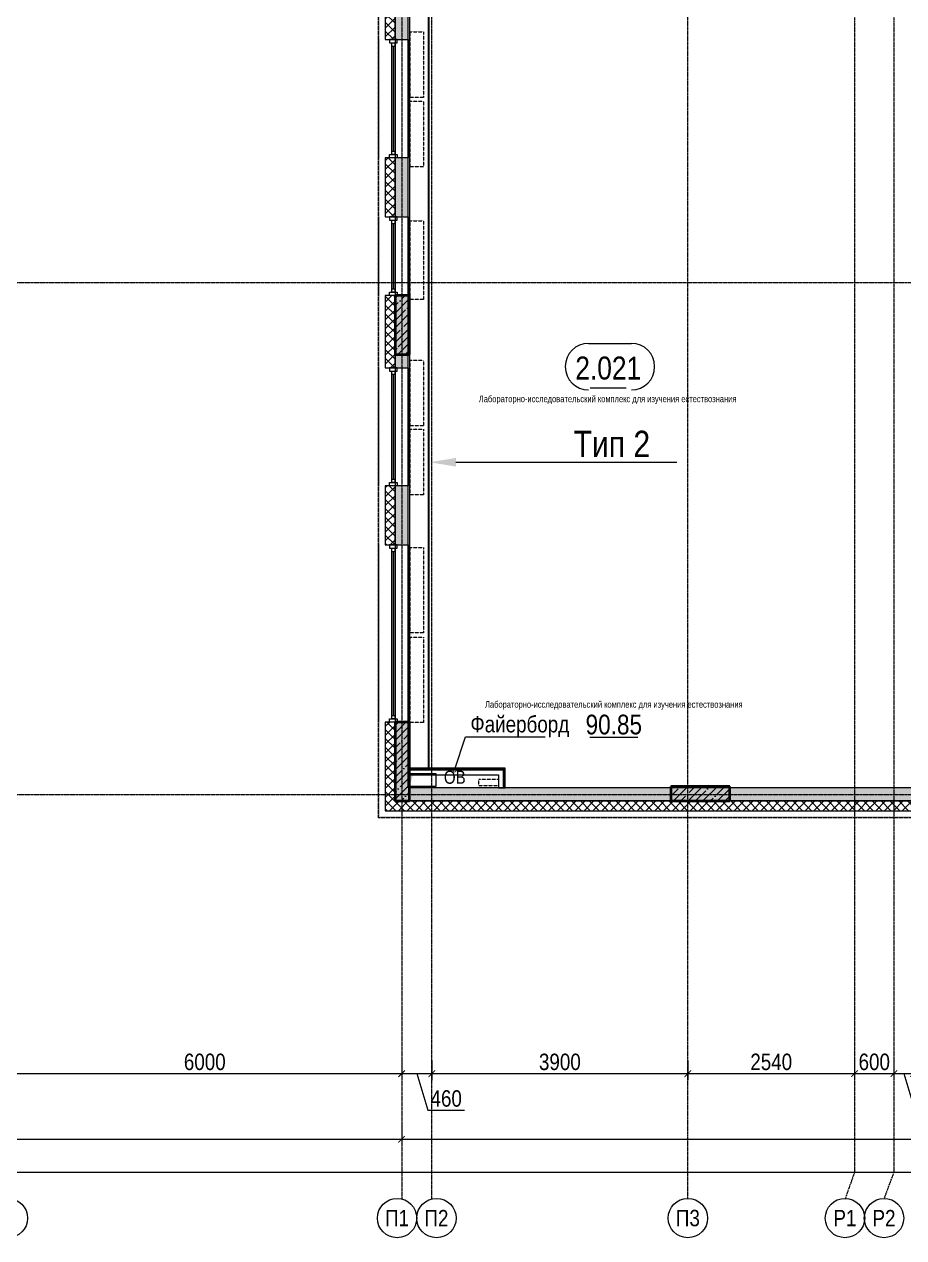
# Model space of a CAD drawing. Header units: millimetres. Extents: x -65509 to 912790, y 446 to 713294.
# Drawn here: x 182045 to 195444, y 120520 to 139008 of the extents above; entities that cross this region are included whole.
import ezdxf
from ezdxf import colors
from ezdxf.entities.mleader import LeaderData, LeaderLine
from ezdxf.enums import TextEntityAlignment as Align
from ezdxf.math import Vec2, Vec3

# ---------------------------------------------------------------- set-up
doc = ezdxf.new("R2010")
doc.units = ezdxf.units.MM
for name, pattern in [('CENTER2', [28.575, 19.05, -3.175, 3.175, -3.175]), ('DASHED', [19.05, 12.7, -6.35]), ('HIDDEN2', [4.7625, 3.175, -1.5875])]:
    doc.linetypes.add(name, pattern=pattern)
doc.layers.get('Defpoints').update_dxf_attribs({"color": 250})
for name, color, linetype, lineweight in [('A-AREA', 250, 'Continuous', 15), ('A-Wall_Материал_Газоблок_Контур', 250, 'Continuous', 0), ('АР_Area', 250, 'Continuous', 5), ('АР_Колонны', 250, 'Continuous', 30), ('АР_Окна', 250, 'Continuous', 5), ('АР_площадь пом', 250, 'Continuous', 5), ('АР_Стены ЖБ', 250, 'Continuous', 35), ('АР_Стены ПЕНОблок', 250, 'Continuous', 20), ('АР_Утеплитель', 250, 'Continuous', 0), ('АР_Штриховка', 250, 'Continuous', 0), ('Зашивка радиаторов тип 2.1 (файерборд 2 слоя_экран)', 250, 'Continuous', 25), ('КМ_Фахверки', 250, 'Continuous', 25), ('ОВ_Отопление', 250, 'Continuous', 5), ('Размеры зашивки ГКЛ', 250, 'Continuous', 0), ('РД_Оси_100', 250, 'Continuous', 0), ('РД_Оси_размер', 250, 'Continuous', 0)]:
    doc.layers.add(name, color=color, linetype=linetype, lineweight=lineweight)
doc.layers.add('АР_Делит', color=250, linetype='Continuous', lineweight=0, plot=False)
doc.layers.add('АР_Отопительные приборы', color=1, linetype='HIDDEN2', lineweight=0, true_color=0xff0000)
doc.layers.add('Зашивка радиаторов тип 2 (файерборд 2 слоя_керамогранит)', color=7, linetype='Continuous', lineweight=0, true_color=0xf40101)
doc.styles.add('style1', font='ARIALN.TTF')
doc.styles.add('ккк', font='isocpeur.ttf', dxfattribs={"width": 0.85, "oblique": 15})
doc.dimstyles.new('Dim100_ареал', dxfattribs={"dimscale": 100, "dimtxt": 2.5, "dimasz": 1, "dimexe": 1, "dimexo": 1, "dimgap": 0.5, "dimtad": 1, "dimzin": 12, "dimdsep": 46, "dimtxsty": 'style1', "dimblk": 'ARCHTICK', "dimcen": 1, "dimdle": 1, "dimclrd": 256, "dimclre": 256, "dimaunit": 1, "dimadec": 0, "dimazin": 3, "dimtfac": 1, "dimtmove": 1, "dimatfit": 3, "dimldrblk": 'OPEN30', "dimfxl": 4, "dimfxlon": 1, "dimtolj": 1, "dimtzin": 0, "dimlwd": 9, "dimlwe": 9, "dimarcsym": 0})
pattern_1 = [(45, (142195.16, 127275.07), (-112.2532, 112.2532), []), (45, (142307.41, 127275.07), (-112.2532, 112.2532), [198.4375, -39.6875, 0, -39.6875])]

# ---------------------------------------------------------------- blocks, each defined once
blk = doc.blocks.new('A-iden')
at = {"linetype": 'Continuous', "lineweight": 5}
blk.add_circle((0, -4), 3, dxfattribs=at)
at = {"color": 0, "linetype": 'Continuous', "lineweight": 20, "style": 'ккк', "width": 0.85}
blk.add_attdef('ID', text='', height=8, dxfattribs=at).set_placement((0.31, -3.85), align=Align.MIDDLE_CENTER)
blk = doc.blocks.new('_ArchTick')
at = {"color": 0, "linetype": 'ByBlock', "const_width": 0.15}
blk.add_lwpolyline([(-0.5, -0.5), (0.5, 0.5)], dxfattribs=at)
blk = doc.blocks.new('*D297')
at = {"layer": 'Defpoints', "color": 0, "transparency": 16777216}
for p in [(39600, -3255), (45600, -3255), (45600, -4255)]:
    blk.add_point(p, dxfattribs=at)
at = {"layer": 'РД_Оси_размер', "color": 0, "lineweight": 5, "transparency": 16777216}
for p, q in [((39600, -4055), (39600, -4355)), ((45600, -4055), (45600, -4355)), ((39500, -4255), (45700, -4255))]:
    blk.add_line(p, q, dxfattribs=at)
at = {"layer": 'РД_Оси_размер', "color": 0, "lineweight": 5, "transparency": 16777216, "xscale": 100, "yscale": 100, "zscale": 100, "rotation": 180}
blk.add_blockref('_ArchTick', (39600, -4255), dxfattribs=at)
at = {"layer": 'РД_Оси_размер', "color": 0, "lineweight": 5, "transparency": 16777216, "xscale": 100, "yscale": 100, "zscale": 100}
blk.add_blockref('_ArchTick', (45600, -4255), dxfattribs=at)
at = {"layer": 'РД_Оси_размер', "color": 0, "transparency": 16777216, "insert": (42600, -4077), "char_height": 250, "attachment_point": 5, "style": 'style1'}
blk.add_mtext('\\A1;6000', dxfattribs=at)
blk = doc.blocks.new('_Open30')
at = {"color": 0, "linetype": 'ByBlock', "lineweight": -2}
for p, q in [((-1, 0.27), (0, 0)), ((0, 0), (-1, -0.27)), ((0, 0), (-1, 0))]:
    blk.add_line(p, q, dxfattribs=at)
blk = doc.blocks.new('*D298')
at = {"layer": 'Defpoints', "color": 0, "transparency": 16777216}
for p in [(45600, -3255), (46060, -3255), (46060, -4255)]:
    blk.add_point(p, dxfattribs=at)
at = {"layer": 'РД_Оси_размер', "color": 0, "lineweight": 5, "transparency": 16777216}
for p, q in [((45600, -4055), (45600, -4355)), ((46060, -4055), (46060, -4355)), ((45500, -4255), (46160, -4255)), ((45830, -4255), (45997, -4813)), ((45997, -4813), (46558, -4813))]:
    blk.add_line(p, q, dxfattribs=at)
at = {"layer": 'РД_Оси_размер', "color": 0, "lineweight": 5, "transparency": 16777216, "xscale": 100, "yscale": 100, "zscale": 100, "rotation": 180}
blk.add_blockref('_ArchTick', (45600, -4255), dxfattribs=at)
at = {"layer": 'РД_Оси_размер', "color": 0, "lineweight": 5, "transparency": 16777216, "xscale": 100, "yscale": 100, "zscale": 100}
blk.add_blockref('_ArchTick', (46060, -4255), dxfattribs=at)
at = {"layer": 'РД_Оси_размер', "color": 0, "transparency": 16777216, "insert": (46278, -4635), "char_height": 250, "attachment_point": 5, "style": 'style1'}
blk.add_mtext('\\A1;460', dxfattribs=at)
blk = doc.blocks.new('*D299')
at = {"layer": 'Defpoints', "color": 0, "transparency": 16777216}
for p in [(46060, -3255), (49960, -3255), (49960, -4255)]:
    blk.add_point(p, dxfattribs=at)
at = {"layer": 'РД_Оси_размер', "color": 0, "lineweight": 5, "transparency": 16777216}
for p, q in [((46060, -4055), (46060, -4355)), ((49960, -4055), (49960, -4355)), ((45960, -4255), (50060, -4255))]:
    blk.add_line(p, q, dxfattribs=at)
at = {"layer": 'РД_Оси_размер', "color": 0, "lineweight": 5, "transparency": 16777216, "xscale": 100, "yscale": 100, "zscale": 100, "rotation": 180}
blk.add_blockref('_ArchTick', (46060, -4255), dxfattribs=at)
at = {"layer": 'РД_Оси_размер', "color": 0, "lineweight": 5, "transparency": 16777216, "xscale": 100, "yscale": 100, "zscale": 100}
blk.add_blockref('_ArchTick', (49960, -4255), dxfattribs=at)
at = {"layer": 'РД_Оси_размер', "color": 0, "transparency": 16777216, "insert": (48010, -4077), "char_height": 250, "attachment_point": 5, "style": 'style1'}
blk.add_mtext('\\A1;3900', dxfattribs=at)
blk = doc.blocks.new('*D300')
at = {"layer": 'Defpoints', "color": 0, "transparency": 16777216}
for p in [(49960, -3255), (52500, -3255), (52500, -4255)]:
    blk.add_point(p, dxfattribs=at)
at = {"layer": 'РД_Оси_размер', "color": 0, "lineweight": 5, "transparency": 16777216}
for p, q in [((49960, -4055), (49960, -4355)), ((52500, -4055), (52500, -4355)), ((49860, -4255), (52600, -4255))]:
    blk.add_line(p, q, dxfattribs=at)
at = {"layer": 'РД_Оси_размер', "color": 0, "lineweight": 5, "transparency": 16777216, "xscale": 100, "yscale": 100, "zscale": 100, "rotation": 180}
blk.add_blockref('_ArchTick', (49960, -4255), dxfattribs=at)
at = {"layer": 'РД_Оси_размер', "color": 0, "lineweight": 5, "transparency": 16777216, "xscale": 100, "yscale": 100, "zscale": 100}
blk.add_blockref('_ArchTick', (52500, -4255), dxfattribs=at)
at = {"layer": 'РД_Оси_размер', "color": 0, "transparency": 16777216, "insert": (51230, -4077), "char_height": 250, "attachment_point": 5, "style": 'style1'}
blk.add_mtext('\\A1;2540', dxfattribs=at)
blk = doc.blocks.new('*D301')
at = {"layer": 'Defpoints', "color": 0, "transparency": 16777216}
for p in [(52500, -3255), (53100, -3255), (53100, -4255)]:
    blk.add_point(p, dxfattribs=at)
at = {"layer": 'РД_Оси_размер', "color": 0, "lineweight": 5, "transparency": 16777216}
for p, q in [((52500, -4055), (52500, -4355)), ((53100, -4055), (53100, -4355)), ((52400, -4255), (53200, -4255))]:
    blk.add_line(p, q, dxfattribs=at)
at = {"layer": 'РД_Оси_размер', "color": 0, "lineweight": 5, "transparency": 16777216, "xscale": 100, "yscale": 100, "zscale": 100, "rotation": 180}
blk.add_blockref('_ArchTick', (52500, -4255), dxfattribs=at)
at = {"layer": 'РД_Оси_размер', "color": 0, "lineweight": 5, "transparency": 16777216, "xscale": 100, "yscale": 100, "zscale": 100}
blk.add_blockref('_ArchTick', (53100, -4255), dxfattribs=at)
at = {"layer": 'РД_Оси_размер', "color": 0, "transparency": 16777216, "insert": (52800, -4077), "char_height": 250, "attachment_point": 5, "style": 'style1'}
blk.add_mtext('\\A1;600', dxfattribs=at)
blk = doc.blocks.new('*D302')
at = {"layer": 'Defpoints', "color": 0, "transparency": 16777216}
for p in [(53100, -3255), (53400, -3255), (53400, -4255)]:
    blk.add_point(p, dxfattribs=at)
at = {"layer": 'РД_Оси_размер', "color": 0, "lineweight": 5, "transparency": 16777216}
for p, q in [((53100, -4055), (53100, -4355)), ((53400, -4055), (53400, -4355)), ((53000, -4255), (53500, -4255)), ((53250, -4255), (53417, -4813)), ((53417, -4813), (53970, -4813))]:
    blk.add_line(p, q, dxfattribs=at)
at = {"layer": 'РД_Оси_размер', "color": 0, "lineweight": 5, "transparency": 16777216, "xscale": 100, "yscale": 100, "zscale": 100, "rotation": 180}
blk.add_blockref('_ArchTick', (53100, -4255), dxfattribs=at)
at = {"layer": 'РД_Оси_размер', "color": 0, "lineweight": 5, "transparency": 16777216, "xscale": 100, "yscale": 100, "zscale": 100}
blk.add_blockref('_ArchTick', (53400, -4255), dxfattribs=at)
at = {"layer": 'РД_Оси_размер', "color": 0, "transparency": 16777216, "insert": (53694, -4635), "char_height": 250, "attachment_point": 5, "style": 'style1'}
blk.add_mtext('\\A1;300', dxfattribs=at)
blk = doc.blocks.new('*D204')
at = {"layer": 'Defpoints', "color": 0, "transparency": 16777216}
for p in [(0, -3255), (114600, -3255), (114600, -5755)]:
    blk.add_point(p, dxfattribs=at)
at = {"layer": 'РД_Оси_размер', "color": 0, "lineweight": 5, "transparency": 16777216}
for p, q in [((0, -5555), (0, -5855)), ((114600, -5555), (114600, -5855)), ((-100, -5755), (114700, -5755))]:
    blk.add_line(p, q, dxfattribs=at)
at = {"layer": 'РД_Оси_размер', "color": 0, "lineweight": 5, "transparency": 16777216, "xscale": 100, "yscale": 100, "zscale": 100, "rotation": 180}
blk.add_blockref('_ArchTick', (0, -5755), dxfattribs=at)
at = {"layer": 'РД_Оси_размер', "color": 0, "lineweight": 5, "transparency": 16777216, "xscale": 100, "yscale": 100, "zscale": 100}
blk.add_blockref('_ArchTick', (114600, -5755), dxfattribs=at)
at = {"layer": 'РД_Оси_размер', "color": 0, "transparency": 16777216, "insert": (57300, -5577), "char_height": 250, "attachment_point": 5, "style": 'style1'}
blk.add_mtext('\\A1;114600', dxfattribs=at)
blk = doc.blocks.new('*D224')
at = {"layer": 'Defpoints', "color": 0, "transparency": 16777216}
for p in [(27600, -3255), (45600, -3253), (45600, -5255)]:
    blk.add_point(p, dxfattribs=at)
at = {"layer": 'РД_Оси_размер', "color": 0, "lineweight": 5, "transparency": 16777216}
for p, q in [((27600, -5055), (27600, -5355)), ((45600, -5055), (45600, -5355)), ((27500, -5255), (45700, -5255))]:
    blk.add_line(p, q, dxfattribs=at)
at = {"layer": 'РД_Оси_размер', "color": 0, "lineweight": 5, "transparency": 16777216, "xscale": 100, "yscale": 100, "zscale": 100, "rotation": 180}
blk.add_blockref('_ArchTick', (27600, -5255), dxfattribs=at)
at = {"layer": 'РД_Оси_размер', "color": 0, "lineweight": 5, "transparency": 16777216, "xscale": 100, "yscale": 100, "zscale": 100}
blk.add_blockref('_ArchTick', (45600, -5255), dxfattribs=at)
at = {"layer": 'РД_Оси_размер', "color": 0, "transparency": 16777216, "insert": (36600, -5077), "char_height": 250, "attachment_point": 5, "style": 'style1'}
blk.add_mtext('\\A1;18000', dxfattribs=at)
blk = doc.blocks.new('*D220')
at = {"layer": 'Defpoints', "color": 0, "transparency": 16777216}
for p in [(45600, -3255), (83100, -3255), (83100, -5255)]:
    blk.add_point(p, dxfattribs=at)
at = {"layer": 'РД_Оси_размер', "color": 0, "lineweight": 5, "transparency": 16777216}
for p, q in [((45600, -5055), (45600, -5355)), ((83100, -5055), (83100, -5355)), ((45500, -5255), (83200, -5255))]:
    blk.add_line(p, q, dxfattribs=at)
at = {"layer": 'РД_Оси_размер', "color": 0, "lineweight": 5, "transparency": 16777216, "xscale": 100, "yscale": 100, "zscale": 100, "rotation": 180}
blk.add_blockref('_ArchTick', (45600, -5255), dxfattribs=at)
at = {"layer": 'РД_Оси_размер', "color": 0, "lineweight": 5, "transparency": 16777216, "xscale": 100, "yscale": 100, "zscale": 100}
blk.add_blockref('_ArchTick', (83100, -5255), dxfattribs=at)
at = {"layer": 'РД_Оси_размер', "color": 0, "transparency": 16777216, "insert": (64350, -5077), "char_height": 250, "attachment_point": 5, "style": 'style1'}
blk.add_mtext('\\A1;37500', dxfattribs=at)
blk = doc.blocks.new('otv')
at = {"linetype": 'Continuous'}
blk.add_lwpolyline([(0, -1), (0, 0), (1, 0), (1, -1)], close=True, dxfattribs=at)
blk.add_solid([(0, -1), (0, 0), (0.135, -0.137), (1, 0)], dxfattribs=at)
blk = doc.blocks.new('_DotSmall')
at = {"color": 0, "linetype": 'ByBlock', "const_width": 0.5}
blk.add_lwpolyline([(-0.0625, 0, 1), (0.0625, 0, 1)], format="xyb", close=True, dxfattribs=at)
blk = doc.blocks.new('MOK-МаркаПом_овал_ареал')
for p, q in [((-2.99, 3.76), (3.52, 3.76)), ((-2.75, -3), (2.75, -3))]:
    blk.add_line(p, q)
for centre, radius, start, end in [((-2.99, 0.21), 3.55, 90, 270), ((3.52, 0.21), 3.55, 270, 90), ((-7.41, 0), 7.16, 0, 0.001)]:
    blk.add_arc(centre, radius, start, end)
at = {"color": 0, "style": 'style1'}
blk.add_attdef('АР-ПОМЕЩЕНИЕ:НОМЕР', text='', height=3, dxfattribs=at).set_placement((0.26, 0), align=Align.MIDDLE)
blk = doc.blocks.new('MOK-МаркаПомещения1')
at = {"layer": 'A-AREA', "color": 0}
blk.add_line((-3.65, -1.94), (3.65, -1.94), dxfattribs=at)
at = {"layer": 'A-AREA', "color": 0, "style": 'style1'}
blk.add_attdef('АР-ПОМЕЩЕНИЕ:ПЛОЩАДЬ', text='', height=3, dxfattribs=at).set_placement((0, 0), align=Align.MIDDLE)
at = {"layer": 'Defpoints', "style": 'style1', "flags": 8}
blk.add_attdef('АР-ПОМЕЩЕНИЕ:НАИМЕНОВАНИЕ', text='', height=1, dxfattribs=at).set_placement((0, 2.96), align=Align.MIDDLE)
blk = doc.blocks.new('СОШ_2200_АР_ОСИ_М100_28.05.24')
at = {"layer": 'АР_Делит', "color": 5, "linetype": 'DASHED'}
blk.add_lwpolyline([(114955, 135155), (114955, -355), (93595.036, -355), (93595.036, 13855), (94145, 13855), (94145, 68320), (66055, 68320), (66055, 13857.73), (83455, 13857.73), (83455, -355), (45245, -355), (45245, 13145), (44695, 13145), (44695, 26755), (45245, 26755), (45245, 68320), (20455, 68320), (20455, 26755), (27955, 26755), (27955, 13145), (-355, 13145), (-355, 100855), (37145, 100855), (37145, 129155)], dxfattribs=at)
at = {"layer": 'РД_Оси_100', "linetype": 'CENTER2'}
for p, q in [((49960, -6155), (49960, 139938.679)), ((33000, 7800), (85055, 7800)), ((33000, 0), (85055, 0))]:
    blk.add_line(p, q, dxfattribs=at)
for points in [[(45530, 139938.679), (45600, 139538.679), (45600, -6163.457)], [(46060, -6163.105), (46060, 139538.679), (46130, 139938.679)], [(52500, 139938.679), (52500, -5755), (52358.276, -6155)], [(53100, 139938.679), (53100, -5755), (52949.266, -6155)]]:
    blk.add_lwpolyline(points, dxfattribs=at)
at = {"layer": 'РД_Оси_100', "color": 0}
ref = blk.add_blockref('A-iden', (39600, -6054.999), dxfattribs=dict(at, xscale=100, yscale=100, zscale=100))
ref.add_attrib('ID', 'Н', dxfattribs={"layer": '0', "linetype": 'Continuous', "height": 250, "style": 'style1'}).set_placement((39600, -6454.999), align=Align.MIDDLE)
ref = blk.add_blockref('A-iden', (45529.266, -6054.999), dxfattribs=dict(at, xscale=100, yscale=100, zscale=100))
ref.add_attrib('ID', 'П1', dxfattribs={"layer": '0', "linetype": 'Continuous', "height": 250, "style": 'style1'}).set_placement((45529.266, -6454.999), align=Align.MIDDLE)
at = {"layer": 'РД_Оси_100', "color": 1}
ref = blk.add_blockref('A-iden', (46129.266, -6054.999), dxfattribs=dict(at, xscale=100, yscale=100, zscale=100))
ref.add_attrib('ID', 'П2', dxfattribs={"layer": '0', "linetype": 'Continuous', "height": 250, "style": 'style1'}).set_placement((46129.266, -6454.999), align=Align.MIDDLE)
ref = blk.add_blockref('A-iden', (49960, -6054.999), dxfattribs=dict(at, xscale=100, yscale=100, zscale=100))
ref.add_attrib('ID', 'П3', dxfattribs={"layer": '0', "linetype": 'Continuous', "height": 250, "style": 'style1'}).set_placement((49960, -6454.999), align=Align.MIDDLE)
at = {"layer": 'РД_Оси_100', "color": 0}
ref = blk.add_blockref('A-iden', (52353.771, -6054.966), dxfattribs=dict(at, xscale=100, yscale=100, zscale=100))
ref.add_attrib('ID', 'Р1', dxfattribs={"layer": '0', "linetype": 'Continuous', "height": 250, "style": 'style1'}).set_placement((52353.771, -6454.966), align=Align.MIDDLE)
ref = blk.add_blockref('A-iden', (52948.532, -6054.999), dxfattribs=dict(at, xscale=100, yscale=100, zscale=100))
ref.add_attrib('ID', 'Р2', dxfattribs={"layer": '0', "linetype": 'Continuous', "height": 250, "style": 'style1'}).set_placement((52948.532, -6454.999), align=Align.MIDDLE)
at = {"layer": 'РД_Оси_размер'}
for base, p1, p2, picture, middle in [((114600, -5755), (0, -3255), (114600, -3255), '*D204', (57300, -5577.357)), ((45600, -5255), (27600, -3255), (45600, -3253.064), '*D224', (36600, -5077.357)), ((45600, -4255), (39600, -3255), (45600, -3255), '*D297', (42600, -4077.357)), ((46060, -4255), (45600, -3255), (46060, -3255), '*D298', (46047.379, -4635.286)), ((83100, -5255), (45600, -3255), (83100, -3255), '*D220', (64350, -5077.357)), ((49960, -4255), (46060, -3255), (49960, -3255), '*D299', (48010, -4077.357)), ((52500, -4255), (49960, -3255), (52500, -3255), '*D300', (51230, -4077.357)), ((53100, -4255), (52500, -3255), (53100, -3255), '*D301', (52800, -4077.357)), ((53400, -4255), (53100, -3255), (53400, -3255), '*D302', (53467.379, -4635.286))]:
    dim = blk.add_linear_dim(base=base, p1=p1, p2=p2, dimstyle='Dim100_ареал', dxfattribs=at)
    dim.commit()
    dim.dimension.update_dxf_attribs({"geometry": picture, "text_midpoint": middle})

msp = doc.modelspace()

# ---------------------------------------------------------------- hatches: boundary and pattern name
at = {"layer": 'АР_Штриховка', "linetype": 'Continuous', "lineweight": 0}
h = msp.add_hatch(dxfattribs=at)
h.set_pattern_fill('_U', color=256, style=0, pattern_type=0)
h.set_pattern_definition([(360, (142195.1574, 127275.0729), (-6e-17, 1), [])])
h.paths.add_polyline_path([(187440.157, 126920.073), (187465.157, 126945.073), (187465.157, 128375.073), (187440.157, 128375.073)], flags=0)
h.paths.add_polyline_path([(187440.157, 131075.073), (187465.157, 131075.073), (187465.157, 131975.073), (187440.157, 131975.073)], flags=0)
h.paths.add_polyline_path([(187440.157, 133775.073), (187465.157, 133775.073), (187465.157, 134875.073), (187440.157, 134875.073)], flags=0)
h.paths.add_polyline_path([(187440.157, 136075.073), (187465.157, 136075.073), (187465.157, 136975.073), (187440.157, 136975.073)], flags=0)
h.paths.add_polyline_path([(187440.157, 138775.073), (187465.157, 138775.073), (187465.157, 140325.073), (187440.157, 140325.073)], flags=0)
h = msp.add_hatch(dxfattribs=at)
h.set_pattern_fill('ANSI37', color=256, scale=30, style=0)
h.set_pattern_definition([(45, (142195.16, 127275.07), (-67.35192, 67.35192), []), (135, (142195.16, 127275.07), (-67.35192, -67.35192), [])])
h.paths.add_polyline_path([(187545.157, 127025.073), (187695.157, 127175.073), (187695.157, 128375.073), (187545.157, 128375.073)], flags=0)
h.paths.add_polyline_path([(187545.157, 131075.073), (187695.157, 131075.073), (187695.157, 131975.073), (187545.157, 131975.073)], flags=0)
h.paths.add_polyline_path([(187545.157, 133775.073), (187695.157, 133775.073), (187695.157, 134875.073), (187545.157, 134875.073)], flags=0)
h.paths.add_polyline_path([(187545.157, 136075.073), (187695.157, 136075.073), (187695.157, 136975.073), (187545.157, 136975.073)], flags=0)
h.paths.add_polyline_path([(187545.157, 138775.073), (187695.157, 138775.073), (187695.157, 140325.073), (187545.157, 140325.073)], flags=0)
h = msp.add_hatch(dxfattribs=at)
h.set_pattern_fill('AR-CONC', color=256, style=0)
h.set_pattern_definition([(50, (142195.16, 127275.07), (182.18467, -15.9391), [19.05, -209.55]), (355, (142195.16, 127275.07), (-35.2434, 191.05685), [15.24, -167.6406]), (100.45144, (142210.34, 127273.74), (146.94125, 175.11775), [16.19, -178.09024]), (46.1842, (142195.16, 127325.87), (271.079, -42.0423), [28.575, -314.325]), (96.63556, (142217.75, 127322.37), (237.4041, 247.4261), [24.285, -267.1356]), (351.18415, (142195.16, 127325.87), (237.4041, 247.4261), [22.86, -251.4597]), (21, (142220.56, 127313.17), (151.6144, -102.2652), [19.05, -209.55]), (326, (142220.56, 127313.17), (61.802, 184.188), [15.24, -167.64]), (71.45144, (142233.2, 127304.65), (213.4164, 81.9228), [16.19, -178.08994]), (37.5, (142195.16, 127275.07), (3.0886, 84.55504), [0, -165.608, 0, -170.18, 0, -168.275]), (7.5, (142195.16, 127275.07), (66.81966, 100.18057), [0, -97.028, 0, -161.798, 0, -64.135]), (327.5, (142138.515, 127275.07), (135.5906, -5.72874), [0, -63.5, 0, -198.12, 0, -262.89]), (317.5, (142113.12, 127275.07), (148.12918, 25.4265), [0, -82.55, 0, -131.572, 0, -186.69])])
h.paths.add_polyline_path([(187695.157, 127175.073), (187895.157, 127375.073), (187895.157, 128375.073), (187695.157, 128375.073)], flags=0)
h.paths.add_polyline_path([(187695.157, 131075.073), (187895.157, 131075.073), (187895.157, 131975.073), (187695.157, 131975.073)], flags=0)
h.paths.add_polyline_path([(187695.157, 133775.073), (187895.157, 133775.073), (187895.157, 134875.073), (187695.157, 134875.073)], flags=0)
h.paths.add_polyline_path([(187695.157, 136075.073), (187895.157, 136075.073), (187895.157, 136975.073), (187695.157, 136975.073)], flags=0)
h.paths.add_polyline_path([(187695.157, 138775.073), (187895.157, 138775.073), (187895.157, 140325.073), (187695.157, 140325.073)], flags=0)
at = {"layer": 'АР_Штриховка', "linetype": 'Continuous', "lineweight": 5}
h = msp.add_hatch(dxfattribs=at)
h.set_pattern_fill('ANSI35', color=256, scale=25, style=0)
h.set_pattern_definition(pattern_1)
h.paths.add_polyline_path([(187695.157, 133975.073), (187915.157, 133975.073), (187915.157, 134875.073), (187695.157, 134875.073)], flags=0)
h = msp.add_hatch(dxfattribs=at)
h.set_pattern_fill('ANSI35', color=256, scale=25, style=0)
h.set_pattern_definition(pattern_1)
h.paths.add_polyline_path([(187695.157, 127175.073), (187915.157, 127175.073), (187915.157, 128375.073), (187695.157, 128375.073)], flags=0)
h = msp.add_hatch(dxfattribs=at)
h.set_pattern_fill('ANSI35', color=256, scale=25, angle=-360, style=0)
h.set_pattern_definition([(45, (142195.16, 127275.07), (-112.2532, 112.2532), []), (45, (142307.41, 127275.07), (-112.2532, 112.2532), [198.4375, -39.6875, 0, -39.6875])])
h.paths.add_polyline_path([(191895.157, 127395.073), (191895.157, 127175.073), (192795.157, 127175.073), (192795.157, 127395.073)], flags=0)
at = {"layer": 'АР_Штриховка', "linetype": 'Continuous', "lineweight": 0}
h = msp.add_hatch(dxfattribs=at)
h.set_pattern_fill('AR-CONC', color=256, angle=-360, style=0)
h.set_pattern_definition([(50, (142195.16, 127275.07), (182.18467, -15.93909), [19.05, -209.55]), (355, (142195.16, 127275.07), (-35.24342, 191.05685), [15.24, -167.6406]), (100.45144, (142210.34, 127273.74), (146.94125, 175.11775), [16.19, -178.09024]), (46.1842, (142195.16, 127325.87), (271.07904, -42.0423), [28.575, -314.325]), (96.63556, (142217.75, 127322.37), (237.4041, 247.4261), [24.285, -267.1356]), (351.18415, (142195.16, 127325.87), (237.4041, 247.4261), [22.86, -251.4597]), (21, (142220.56, 127313.17), (151.6144, -102.2652), [19.05, -209.55]), (326, (142220.56, 127313.17), (61.80203, 184.18797), [15.24, -167.64]), (71.45144, (142233.2, 127304.65), (213.41642, 81.92277), [16.19, -178.08994]), (37.5, (142195.16, 127275.07), (3.088603, 84.55504), [0, -165.608, 0, -170.18, 0, -168.275]), (7.5, (142195.16, 127275.07), (66.81966, 100.18057), [0, -97.028, 0, -161.798, 0, -64.135]), (327.5, (142138.515, 127275.07), (135.590595, -5.728744), [0, -63.5, 0, -198.12, 0, -262.89]), (317.5, (142113.12, 127275.07), (148.12918, 25.42649), [0, -82.55, 0, -131.572, 0, -186.69])])
h.paths.add_polyline_path([(225395.157, 127175.073), (225195.157, 127375.073), (224495.157, 127375.073), (224495.157, 127175.073)], flags=0)
h.paths.add_polyline_path([(223295.157, 127175.073), (223295.157, 127375.073), (221895.157, 127375.073), (221895.157, 127175.073)], flags=0)
h.paths.add_polyline_path([(218595.157, 127175.073), (218595.157, 127375.073), (217695.157, 127375.073), (217695.157, 127175.073)], flags=0)
h.paths.add_polyline_path([(216495.157, 127175.073), (216495.157, 127375.073), (213195.157, 127375.073), (213195.157, 127175.073)], flags=0)
h.paths.add_polyline_path([(211995.157, 127175.073), (211995.157, 127375.073), (211095.157, 127375.073), (211095.157, 127175.073)], flags=0)
h.paths.add_polyline_path([(209895.157, 127175.073), (209895.157, 127375.073), (208995.157, 127375.073), (208995.157, 127175.073)], flags=0)
h.paths.add_polyline_path([(205695.157, 127175.073), (205695.157, 127375.073), (204495.157, 127375.073), (204495.157, 127175.073)], flags=0)
h.paths.add_polyline_path([(203295.157, 127175.073), (203295.157, 127375.073), (202395.157, 127375.073), (202395.157, 127175.073)], flags=0)
h.paths.add_polyline_path([(201195.157, 127175.073), (201195.157, 127375.073), (200295.157, 127375.073), (200295.157, 127175.073)], flags=0)
h.paths.add_polyline_path([(196995.157, 127175.073), (196995.157, 127375.073), (187895.157, 127375.073), (187695.157, 127175.073)], flags=0)
h = msp.add_hatch(dxfattribs=at)
h.set_pattern_fill('ANSI37', color=256, scale=30, angle=-360, style=0)
h.set_pattern_definition([(45, (142195.16, 127275.07), (-67.35192, 67.35192), []), (135, (142195.16, 127275.07), (-67.35192, -67.35192), [])])
h.paths.add_polyline_path([(225545.157, 127025.073), (225395.157, 127175.073), (224495.157, 127175.073), (224495.157, 127025.073)], flags=0)
h.paths.add_polyline_path([(223295.157, 127025.073), (223295.157, 127175.073), (221895.157, 127175.073), (221895.157, 127025.073)], flags=0)
h.paths.add_polyline_path([(218595.157, 127025.073), (218595.157, 127175.073), (217695.157, 127175.073), (217695.157, 127025.073)], flags=0)
h.paths.add_polyline_path([(216495.157, 127025.073), (216495.157, 127175.073), (213195.157, 127175.073), (213195.157, 127025.073)], flags=0)
h.paths.add_polyline_path([(211995.157, 127025.073), (211995.157, 127175.073), (211095.157, 127175.073), (211095.157, 127025.073)], flags=0)
h.paths.add_polyline_path([(209895.157, 127025.073), (209895.157, 127175.073), (208995.157, 127175.073), (208995.157, 127025.073)], flags=0)
h.paths.add_polyline_path([(205695.157, 127025.073), (205695.157, 127175.073), (204495.157, 127175.073), (204495.157, 127025.073)], flags=0)
h.paths.add_polyline_path([(203295.157, 127025.073), (203295.157, 127175.073), (202395.157, 127175.073), (202395.157, 127025.073)], flags=0)
h.paths.add_polyline_path([(201195.157, 127025.073), (201195.157, 127175.073), (200295.157, 127175.073), (200295.157, 127025.073)], flags=0)
h.paths.add_polyline_path([(196995.157, 127025.073), (196995.157, 127175.073), (187695.157, 127175.073), (187545.157, 127025.073)], flags=0)
h = msp.add_hatch(dxfattribs=at)
h.set_pattern_fill('_U', color=256, angle=-360, style=0, pattern_type=0)
h.set_pattern_definition([(4e-15, (142195.1574, 127275.0729), (-3e-16, 1), [])])
h.paths.add_polyline_path([(225650.157, 126920.073), (225625.157, 126945.073), (224495.157, 126945.073), (224495.157, 126920.073)], flags=0)
h.paths.add_polyline_path([(223295.157, 126920.073), (223295.157, 126945.073), (221895.157, 126945.073), (221895.157, 126920.073)], flags=0)
h.paths.add_polyline_path([(218595.157, 126920.073), (218595.157, 126945.073), (217695.157, 126945.073), (217695.157, 126920.073)], flags=0)
h.paths.add_polyline_path([(216495.157, 126920.073), (216495.157, 126945.073), (213195.157, 126945.073), (213195.157, 126920.073)], flags=0)
h.paths.add_polyline_path([(211995.157, 126920.073), (211995.157, 126945.073), (211095.157, 126945.073), (211095.157, 126920.073)], flags=0)
h.paths.add_polyline_path([(209895.157, 126920.073), (209895.157, 126945.073), (208995.157, 126945.073), (208995.157, 126920.073)], flags=0)
h.paths.add_polyline_path([(205695.157, 126920.073), (205695.157, 126945.073), (204495.157, 126945.073), (204495.157, 126920.073)], flags=0)
h.paths.add_polyline_path([(203295.157, 126920.073), (203295.157, 126945.073), (202395.157, 126945.073), (202395.157, 126920.073)], flags=0)
h.paths.add_polyline_path([(201195.157, 126920.073), (201195.157, 126945.073), (200295.157, 126945.073), (200295.157, 126920.073)], flags=0)
h.paths.add_polyline_path([(196995.157, 126920.073), (196995.157, 126945.073), (187465.157, 126945.073), (187440.157, 126920.073)], flags=0)

# ---------------------------------------------------------------- linework, layer by layer
at = {"layer": 'A-Wall_Материал_Газоблок_Контур', "linetype": 'Continuous', "lineweight": 0}
for p, q in [((187440.157, 138775.073), (187440.157, 136975.073)), ((187895.157, 136975.073), (187895.157, 138775.073)), ((187440.157, 136075.073), (187440.157, 134875.073)), ((187895.157, 134875.073), (187895.157, 136075.073)), ((187440.157, 133775.073), (187440.157, 131975.073)), ((187895.157, 131975.073), (187895.157, 133775.073)), ((187440.157, 131075.073), (187440.157, 128375.073)), ((187895.157, 128375.073), (187895.157, 131075.073))]:
    msp.add_line(p, q, dxfattribs=at)
at = {"layer": 'АР_Колонны', "linetype": 'HIDDEN2', "lineweight": 25}
for p, q in [((187695.157, 134875.073), (187915.157, 134875.073)), ((187695.157, 133975.073), (187695.157, 134875.073)), ((187915.157, 134875.073), (187915.157, 133975.073)), ((187915.157, 133975.073), (187695.157, 133975.073)), ((187695.157, 128375.073), (187915.157, 128375.073)), ((187695.157, 127175.073), (187695.157, 128375.073)), ((187915.157, 128375.073), (187915.157, 127175.073)), ((191895.157, 127395.073), (192795.157, 127395.073)), ((191895.157, 127175.073), (191895.157, 127395.073)), ((192795.157, 127395.073), (192795.157, 127175.073)), ((187915.157, 127175.073), (187695.157, 127175.073)), ((192795.157, 127175.073), (191895.157, 127175.073))]:
    msp.add_line(p, q, dxfattribs=at)
at = {"layer": 'АР_Колонны', "linetype": 'Continuous', "lineweight": 35}
for p, q in [((187695.157, 134875.073), (187915.157, 134875.073)), ((187695.157, 133975.073), (187695.157, 134875.073)), ((187915.157, 133975.073), (187915.157, 134875.073)), ((187695.157, 133975.073), (187915.157, 133975.073)), ((187695.157, 128375.073), (187915.157, 128375.073)), ((187695.157, 127175.073), (187695.157, 128375.073)), ((187915.157, 127175.073), (187915.157, 128375.073)), ((191895.157, 127395.073), (191895.157, 127175.073)), ((191895.157, 127395.073), (192795.157, 127395.073)), ((191895.157, 127395.073), (191895.157, 127175.073)), ((192795.157, 127175.073), (192795.157, 127395.073)), ((187695.157, 127175.073), (187915.157, 127175.073)), ((191895.157, 127175.073), (192795.157, 127175.073))]:
    msp.add_line(p, q, dxfattribs=at)
at = {"layer": 'АР_Окна', "linetype": 'Continuous', "lineweight": 5}
for p, q in [((187440.157, 138775.073), (187440.157, 136975.073)), ((187642.657, 138675.073), (187692.657, 138675.073)), ((187667.657, 138675.073), (187667.657, 137075.073)), ((187895.157, 138775.073), (187895.157, 136975.073)), ((187642.657, 137075.073), (187692.657, 137075.073)), ((187440.157, 136075.073), (187440.157, 134875.073)), ((187895.157, 136075.073), (187895.157, 134875.073)), ((187642.657, 135975.073), (187692.657, 135975.073)), ((187667.657, 135975.073), (187667.657, 134975.073)), ((187642.657, 134975.073), (187692.657, 134975.073)), ((187440.157, 133775.073), (187440.157, 131975.073)), ((187642.657, 133675.073), (187692.657, 133675.073)), ((187667.657, 133675.073), (187667.657, 132075.073)), ((187895.157, 133775.073), (187895.157, 131975.073)), ((187642.657, 132075.073), (187692.657, 132075.073)), ((187440.157, 131075.073), (187440.157, 128375.073)), ((187642.657, 130975.073), (187692.657, 130975.073)), ((187667.657, 130975.073), (187667.657, 128475.073)), ((187895.157, 131075.073), (187895.157, 128375.073)), ((187642.657, 128475.073), (187692.657, 128475.073))]:
    msp.add_line(p, q, dxfattribs=at)
for points in [[(187727.657, 138725.073), (187727.657, 138775.073), (187607.657, 138775.073), (187607.657, 138725.073)], [(187642.657, 138725.073), (187692.657, 138725.073), (187692.657, 137025.073), (187642.657, 137025.073)], [(187727.657, 137025.073), (187727.657, 136975.073), (187607.657, 136975.073), (187607.657, 137025.073)], [(187727.657, 136025.073), (187727.657, 136075.073), (187607.657, 136075.073), (187607.657, 136025.073)], [(187642.657, 136025.073), (187692.657, 136025.073), (187692.657, 134925.073), (187642.657, 134925.073)], [(187727.657, 134925.073), (187727.657, 134875.073), (187607.657, 134875.073), (187607.657, 134925.073)], [(187727.657, 133725.073), (187727.657, 133775.073), (187607.657, 133775.073), (187607.657, 133725.073)], [(187642.657, 133725.073), (187692.657, 133725.073), (187692.657, 132025.073), (187642.657, 132025.073)], [(187727.657, 132025.073), (187727.657, 131975.073), (187607.657, 131975.073), (187607.657, 132025.073)], [(187727.657, 131025.073), (187727.657, 131075.073), (187607.657, 131075.073), (187607.657, 131025.073)], [(187642.657, 131025.073), (187692.657, 131025.073), (187692.657, 128425.073), (187642.657, 128425.073)], [(187727.657, 128425.073), (187727.657, 128375.073), (187607.657, 128375.073), (187607.657, 128425.073)]]:
    msp.add_lwpolyline(points, close=True, dxfattribs=at)
at = {"layer": 'АР_Отопительные приборы'}
for points in [[(187925.157, 138891.407), (188125.157, 138891.407), (188125.157, 137891.407), (187925.157, 137891.407)], [(187925.157, 137838.345), (188125.157, 137838.345), (188125.157, 136838.345), (187925.157, 136838.345)], [(187925.157, 136015.615), (188125.157, 136015.615), (188125.157, 134815.615), (187925.157, 134815.615)], [(187925.157, 133891.407), (188125.157, 133891.407), (188125.157, 132891.407), (187925.157, 132891.407)], [(187925.157, 132838.345), (188125.157, 132838.345), (188125.157, 131838.345), (187925.157, 131838.345)], [(187925.157, 131035.614), (188125.157, 131035.614), (188125.157, 129735.614), (187925.157, 129735.614)], [(187925.157, 129670.381), (188125.157, 129670.381), (188125.157, 128370.381), (187925.157, 128370.381)], [(188971.258, 127504.379), (189271.258, 127504.379), (189271.258, 127404.379), (188971.258, 127404.379)]]:
    msp.add_lwpolyline(points, close=True, dxfattribs=at)
at = {"layer": 'АР_Стены ЖБ', "linetype": 'Continuous', "lineweight": 40}
for p, q in [((187915.157, 134875.073), (187695.157, 134875.073)), ((187695.157, 134875.073), (187695.157, 133975.073)), ((187915.157, 133975.073), (187915.157, 134875.073)), ((187695.157, 133975.073), (187915.157, 133975.073)), ((187915.157, 128375.073), (187695.157, 128375.073)), ((187695.157, 128375.073), (187695.157, 127175.073)), ((187915.157, 127175.073), (187915.157, 128375.073)), ((191895.157, 127395.073), (191895.157, 127175.073)), ((192795.157, 127395.073), (191895.157, 127395.073)), ((192795.157, 127175.073), (192795.157, 127395.073)), ((187695.157, 127175.073), (187915.157, 127175.073)), ((191895.157, 127175.073), (192795.157, 127175.073))]:
    msp.add_line(p, q, dxfattribs=at)
at = {"layer": 'АР_Стены ПЕНОблок', "linetype": 'Continuous', "lineweight": 20}
for p, q in [((187695.157, 140325.073), (187695.157, 138775.073)), ((187895.157, 138775.073), (187895.157, 140325.073)), ((187695.157, 138775.073), (187895.157, 138775.073)), ((187895.157, 136975.073), (187695.157, 136975.073)), ((187695.157, 136975.073), (187695.157, 136075.073)), ((187895.157, 136075.073), (187895.157, 136975.073)), ((187695.157, 136075.073), (187895.157, 136075.073)), ((187895.157, 134875.073), (187695.157, 134875.073)), ((187695.157, 134875.073), (187695.157, 133775.073)), ((187895.157, 133775.073), (187895.157, 134875.073)), ((187695.157, 133775.073), (187895.157, 133775.073)), ((187895.157, 131975.073), (187695.157, 131975.073)), ((187695.157, 131975.073), (187695.157, 131075.073)), ((187895.157, 131075.073), (187895.157, 131975.073)), ((187695.157, 131075.073), (187895.157, 131075.073)), ((187895.157, 128375.073), (187695.157, 128375.073)), ((187695.157, 128375.073), (187695.157, 127175.073)), ((187895.157, 127375.073), (187895.157, 128375.073)), ((196995.157, 127375.073), (187895.157, 127375.073)), ((187695.157, 127175.073), (196995.157, 127175.073))]:
    msp.add_line(p, q, dxfattribs=at)
at = {"layer": 'АР_Утеплитель', "linetype": 'Continuous', "lineweight": 0}
for p, q in [((187545.157, 140325.073), (187545.157, 138775.073)), ((187695.157, 138775.073), (187695.157, 140325.073)), ((187545.157, 138775.073), (187695.157, 138775.073)), ((187695.157, 136975.073), (187545.157, 136975.073)), ((187545.157, 136975.073), (187545.157, 136075.073)), ((187695.157, 136075.073), (187695.157, 136975.073)), ((187545.157, 136075.073), (187695.157, 136075.073)), ((187695.157, 134875.073), (187545.157, 134875.073)), ((187545.157, 134875.073), (187545.157, 133775.073)), ((187695.157, 133775.073), (187695.157, 134875.073)), ((187545.157, 133775.073), (187695.157, 133775.073)), ((187695.157, 131975.073), (187545.157, 131975.073)), ((187545.157, 131975.073), (187545.157, 131075.073)), ((187695.157, 131075.073), (187695.157, 131975.073)), ((187545.157, 131075.073), (187695.157, 131075.073)), ((187695.157, 128375.073), (187545.157, 128375.073)), ((187545.157, 128375.073), (187545.157, 127025.073)), ((187695.157, 127175.073), (187695.157, 128375.073)), ((187545.157, 127025.073), (196995.157, 127025.073)), ((196995.157, 127175.073), (187695.157, 127175.073))]:
    msp.add_line(p, q, dxfattribs=at)
at = {"layer": 'Зашивка радиаторов тип 2 (файерборд 2 слоя_керамогранит)', "linetype": 'Continuous', "lineweight": 0}
for p, q in [((187915.157, 139475.091), (187915.157, 127675.073)), ((188202.657, 127675.073), (188202.657, 139475.091)), ((188202.657, 139475.091), (188202.657, 127675.073)), ((188215.157, 127675.073), (188215.157, 139475.091)), ((187915.157, 127675.073), (188215.157, 127675.073))]:
    msp.add_line(p, q, dxfattribs=at)
at = {"layer": 'Зашивка радиаторов тип 2.1 (файерборд 2 слоя_экран)', "linetype": 'Continuous', "lineweight": 0}
for p, q in [((189371.258, 127675.073), (187915.157, 127675.073)), ((187915.157, 127675.073), (187915.157, 127662.573)), ((187915.157, 127662.573), (189346.258, 127662.573)), ((189358.758, 127662.573), (187915.157, 127662.573)), ((187915.157, 127575.073), (187915.157, 127662.573)), ((187915.157, 127650.073), (189358.758, 127650.073)), ((189346.258, 127650.073), (187915.157, 127650.073)), ((187915.157, 127575.073), (189271.258, 127575.073)), ((189271.258, 127575.073), (189271.258, 127375.073)), ((189346.258, 127662.573), (189346.258, 127375.073)), ((189346.258, 127375.073), (189346.258, 127650.073)), ((189358.758, 127375.073), (189358.758, 127662.573)), ((189358.758, 127650.073), (189358.758, 127375.073)), ((189371.258, 127375.073), (189371.258, 127675.073)), ((189271.258, 127375.073), (189371.258, 127375.073))]:
    msp.add_line(p, q, dxfattribs=at)
at = {"layer": 'КМ_Фахверки', "lineweight": 5}
msp.add_lwpolyline([(212895.157, 195850.073), (236595.157, 195849.49), (236595.157, 127175.073), (256895.157, 127175.073), (256895.126, 262175.073), (215195.161, 262175.073), (215195.161, 256175.073), (179595.157, 256175.073), (179595.157, 227875.073), (142095.157, 227875.073), (142095.157, 140675.073), (169895.157, 140675.073), (169895.157, 153775.073), (162395.157, 153775.073), (162395.157, 195850.073), (187695.157, 195850.073), (187695.157, 127175.073), (225395.157, 127175.073), (225395.157, 140875.073), (207995.156, 140875.08), (207995.156, 195850.073), (212896.745, 195850.073)], dxfattribs=at)

# ---------------------------------------------------------------- block references
at = {"layer": 'АР_Area', "linetype": 'Continuous', "lineweight": 5}
ref = msp.add_blockref('MOK-МаркаПом_овал_ареал', (190942.188, 133770.859), dxfattribs=dict(at, xscale=100, yscale=100, zscale=100))
ref.add_attrib('АР-ПОМЕЩЕНИЕ:НОМЕР', '2.021', dxfattribs={"layer": '0', "color": 0, "height": 350, "style": 'style1'}).set_placement((190942.188, 133770.859), align=Align.MIDDLE)
ref.add_attrib('АР-ПОМЕЩЕНИЕ:НАИМЕНОВАНИЕ', 'Лабораторно-исследовательский комплекс для изучения естествознания', dxfattribs={"layer": 'Defpoints', "color": 2, "height": 100, "style": 'style1'}).set_placement((190932.772, 133289.466), align=Align.MIDDLE)
at = {"layer": 'АР_площадь пом', "linetype": 'Continuous', "lineweight": 5}
ref = msp.add_blockref('MOK-МаркаПомещения1', (191027.3, 128339.235), dxfattribs=dict(at, xscale=100, yscale=100, zscale=100))
ref.add_attrib('АР-ПОМЕЩЕНИЕ:НАИМЕНОВАНИЕ', 'Лабораторно-исследовательский комплекс для изучения естествознания', dxfattribs={"layer": 'Defpoints', "height": 100, "style": 'style1'}).set_placement((191027.3, 128634.798), align=Align.MIDDLE)
ref.add_attrib('АР-ПОМЕЩЕНИЕ:ПЛОЩАДЬ', '90.85', dxfattribs={"layer": 'A-AREA', "color": 0, "height": 300, "style": 'style1'}).set_placement((191027.3, 128339.235), align=Align.MIDDLE)
at = {"layer": 'ОВ_Отопление', "xscale": 400, "yscale": 200}
msp.add_blockref('otv', (187915.157, 127595.073), dxfattribs=at)
at = {"layer": 'РД_Оси_100'}
msp.add_blockref('СОШ_2200_АР_ОСИ_М100_28.05.24', (142195.157, 127275.073), dxfattribs=at)

# ---------------------------------------------------------------- texts
at = {"layer": 'ОВ_Отопление', "insert": (188604.025, 127534.887), "char_height": 200, "width": 590.00022, "attachment_point": 5, "style": 'style1'}
msp.add_mtext('ОВ', dxfattribs=at)

# ---------------------------------------------------------------- leaders
at = {"layer": 'Размеры зашивки ГКЛ'}
ml = msp.add_multileader_mtext('Standard', dxfattribs=at)
ml.set_content('\\pxsm1;Тип 2 ', color=(0, 0, 138), style='style1')
ml.set_leader_properties(color=256, linetype='ByLayer', lineweight=9)
ml.build(insert=Vec2(0, 0))
ml.multileader.update_dxf_attribs({"has_dogleg": 0, "text_left_attachment_type": 6, "text_right_attachment_type": 6, "text_bottom_attachment_type": 10, "dogleg_length": 25, "arrow_head_size": 400})
ctx = ml.context
ctx.base_point, ctx.char_height, ctx.arrow_head_size, ctx.landing_gap_size, ctx.plane_origin = Vec3(190363.824, 132334.89), 400, 400, 50, Vec3(183565.209, 139305.455)
ctx.left_attachment, ctx.right_attachment, ctx.top_attachment = 6, 6, 10
notes = []
notes.append((ctx, [(0, (1, 1, 0), (190338.824, 132334.89), (1, 0), 25, [(1, [(188221.434, 132334.89)], 0, [])])]))
ctx.mtext.insert, ctx.mtext.width, ctx.mtext.defined_height, ctx.mtext.line_spacing_factor, ctx.mtext.flow_direction = Vec3(190413.824, 132814.89), 1668.44707, 600, 0.3, 5
ml = msp.add_multileader_mtext('Standard', dxfattribs=at)
ml.set_content('\\pxsm1;Файерборд', color=256, style='style1')
ml.set_leader_properties(color=256, linetype='ByLayer', lineweight=9)
ml.set_arrow_properties(name='DOTSMALL')
ml.build(insert=Vec2(0, 0))
ml.multileader.update_dxf_attribs({"text_left_attachment_type": 6, "text_right_attachment_type": 6, "text_bottom_attachment_type": 10, "dogleg_length": 25, "arrow_head_size": 100})
ctx = ml.context
ctx.base_point, ctx.char_height, ctx.arrow_head_size, ctx.landing_gap_size, ctx.plane_origin = Vec3(188792.114, 128150.28), 250, 100, 50, Vec3(180848.981, 135396.229)
ctx.left_attachment, ctx.right_attachment, ctx.top_attachment = 6, 6, 10
notes.append((ctx, [(0, (1, 1, 0), (188767.114, 128150.28), (1, 0), 25, [(0, [(188602.082, 127641.959)], 0, [])])]))
ctx.mtext.insert, ctx.mtext.width, ctx.mtext.defined_height, ctx.mtext.line_spacing_factor, ctx.mtext.flow_direction = Vec3(188842.114, 128469.687), 1126.26794, 600, 0.3, 5
for ctx, leaders in notes:
    for number, flags, end, landing, length, lines in leaders:
        leader = LeaderData()
        leader.index, (leader.has_last_leader_line, leader.has_dogleg_vector, leader.attachment_direction) = number, flags
        leader.last_leader_point, leader.dogleg_vector, leader.dogleg_length = Vec3(end), Vec3(landing), length
        for number, points, colour, breaks in lines:
            line = LeaderLine()
            line.index, line.vertices, line.color, line.breaks = number, Vec3.list(points), colors.encode_raw_color(colour), breaks
            leader.lines.append(line)
        ctx.leaders.append(leader)

doc.saveas('drawing.dxf')
